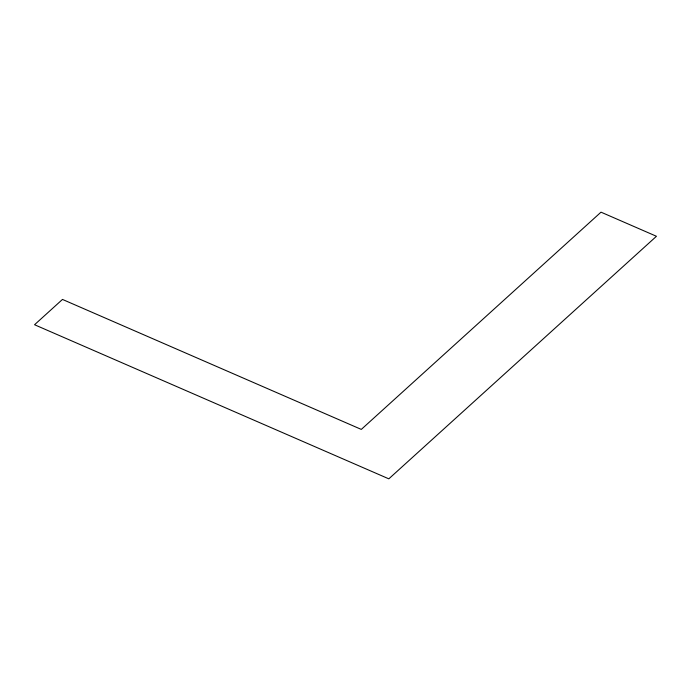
<?xml version="1.0" encoding="UTF-8"?>
<svg xmlns="http://www.w3.org/2000/svg" width="691" height="691" viewBox="0 0 691 691"><rect width="100%" height="100%" fill="white"/><g stroke="black" fill="none" stroke-linecap="round" stroke-linejoin="round"><path stroke-width="1.04" d="M62.475 299.428L34.55 324.735L388.817 478.837L656.45 236.279L601.006 212.163L361.298 429.413L62.475 299.428"/></g></svg>
